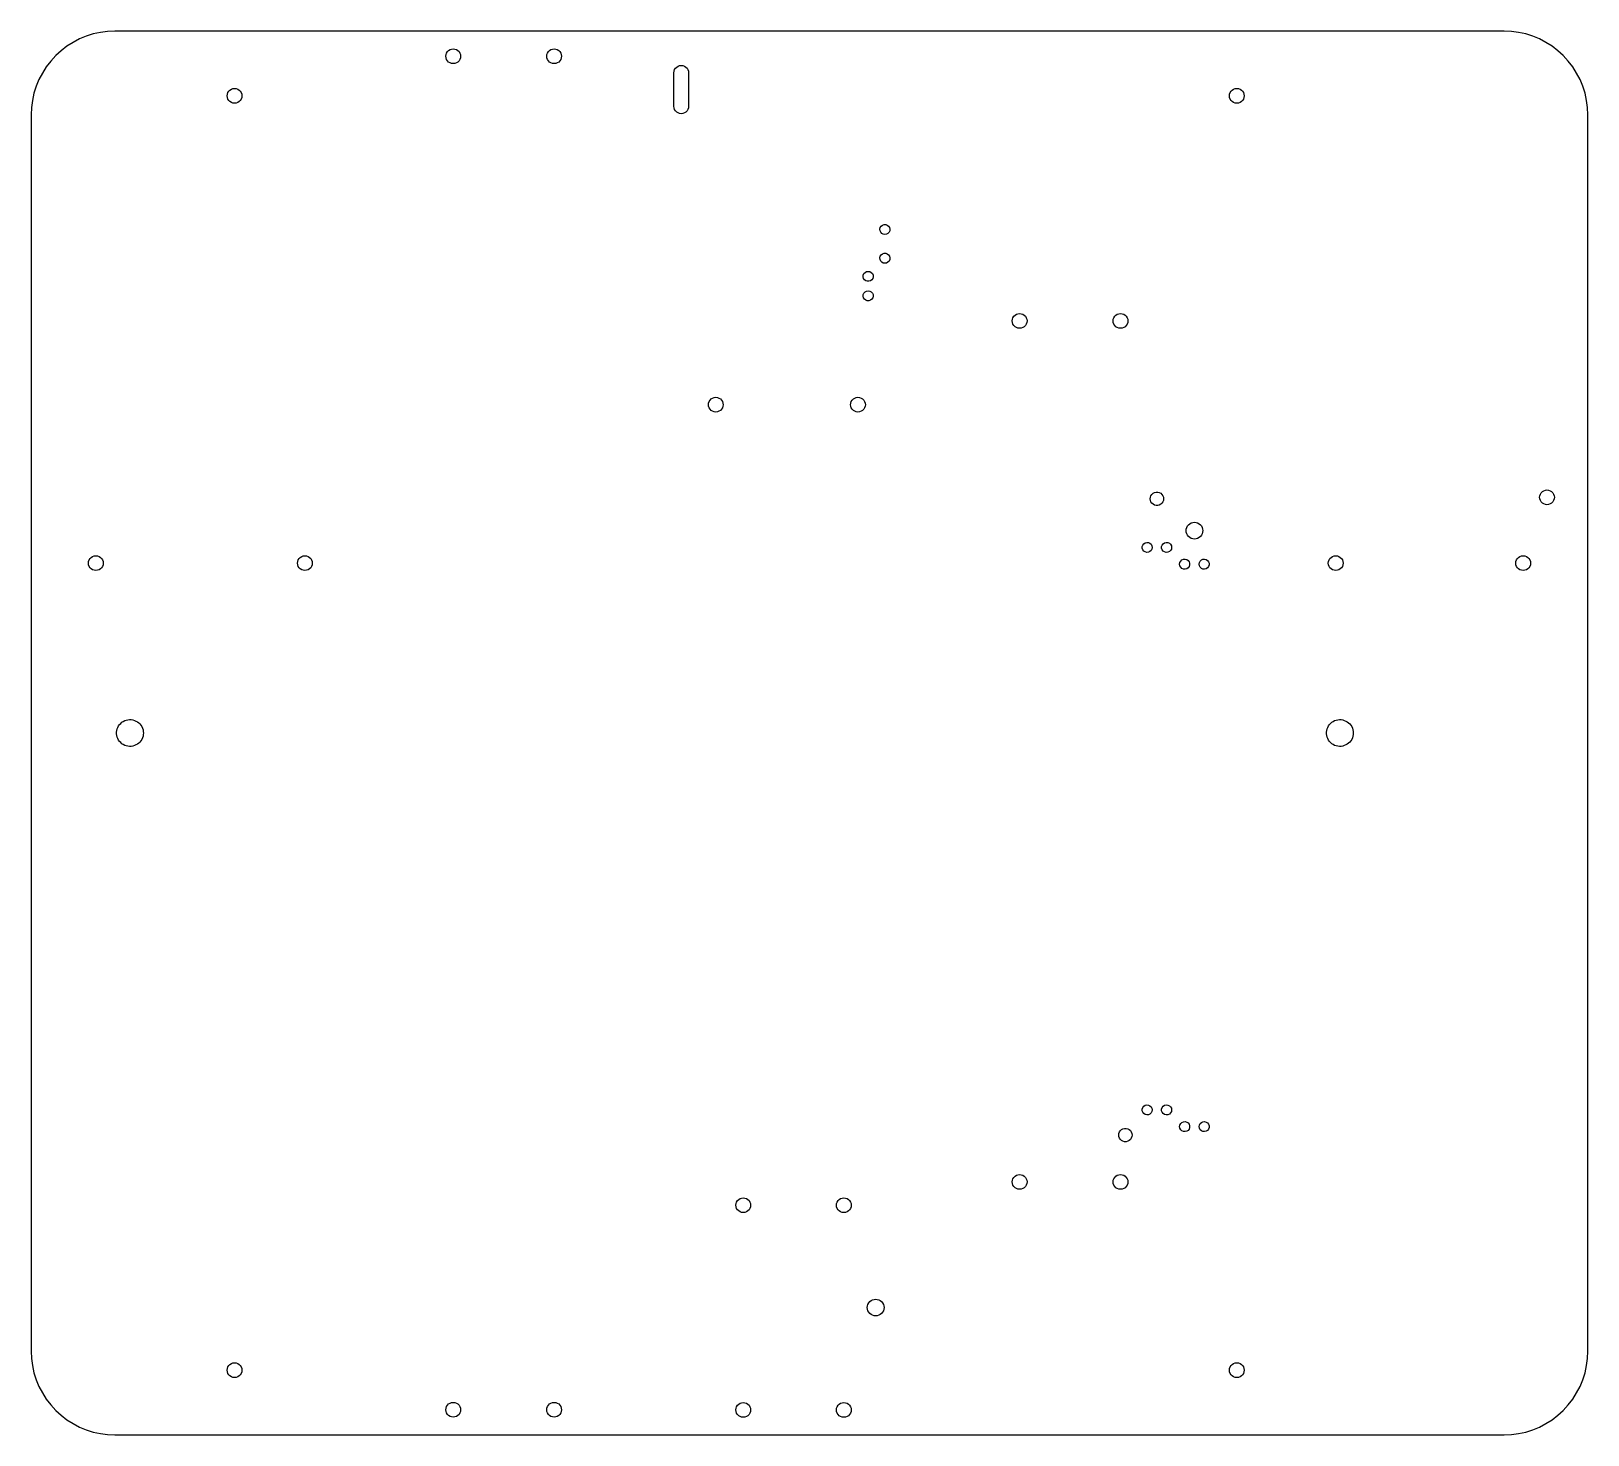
# Model space of a CAD drawing. Header units: metres. Extents: x -232 to 232, y -210 to 210.
import ezdxf

# ---------------------------------------------------------------- set-up
doc = ezdxf.new("R2010")
doc.units = ezdxf.units.M

msp = doc.modelspace()

# ---------------------------------------------------------------- linework, layer by layer
for p, q in [((-211.591, 209.12), (-213.72, 208.648)), ((-209.429, 209.405), (-211.591, 209.12)), ((-207.25, 209.5), (-209.429, 209.405)), ((207.25, 209.5), (-207.25, 209.5)), ((209.429, 209.405), (207.25, 209.5)), ((211.591, 209.12), (209.429, 209.405)), ((213.72, 208.648), (211.591, 209.12)), ((-221.589, 204.979), (-223.32, 203.651)), ((-219.75, 206.151), (-221.589, 204.979)), ((-217.815, 207.158), (-219.75, 206.151)), ((-215.801, 207.992), (-217.815, 207.158)), ((-213.72, 208.648), (-215.801, 207.992)), ((215.801, 207.992), (213.72, 208.648)), ((217.815, 207.158), (215.801, 207.992)), ((219.75, 206.151), (217.815, 207.158)), ((221.589, 204.979), (219.75, 206.151)), ((223.32, 203.651), (221.589, 204.979)), ((-226.401, 200.57), (-227.729, 198.839)), ((-224.928, 202.178), (-226.401, 200.57)), ((-223.32, 203.651), (-224.928, 202.178)), ((-108.5, 202), (-108.445, 202.49)), ((-108.445, 201.51), (-108.5, 202)), ((-108.445, 202.49), (-108.282, 202.955)), ((-108.282, 201.045), (-108.445, 201.51)), ((-108.282, 202.955), (-108.02, 203.372)), ((-108.02, 200.628), (-108.282, 201.045)), ((-108.02, 203.372), (-107.672, 203.72)), ((-107.672, 200.28), (-108.02, 200.628)), ((-107.672, 203.72), (-107.255, 203.982)), ((-107.255, 200.018), (-107.672, 200.28)), ((-107.255, 203.982), (-106.79, 204.145)), ((-106.79, 199.855), (-107.255, 200.018)), ((-106.79, 204.145), (-106.3, 204.2)), ((-106.3, 199.8), (-106.79, 199.855)), ((-106.3, 204.2), (-105.81, 204.145)), ((-105.81, 199.855), (-106.3, 199.8)), ((-105.81, 204.145), (-105.345, 203.982)), ((-105.345, 200.018), (-105.81, 199.855)), ((-105.345, 203.982), (-104.928, 203.72)), ((-104.928, 200.28), (-105.345, 200.018)), ((-104.928, 203.72), (-104.58, 203.372)), ((-104.58, 200.628), (-104.928, 200.28)), ((-104.58, 203.372), (-104.318, 202.955)), ((-104.318, 201.045), (-104.58, 200.628)), ((-104.318, 202.955), (-104.155, 202.49)), ((-104.155, 201.51), (-104.318, 201.045)), ((-104.155, 202.49), (-104.1, 202)), ((-104.1, 202), (-104.155, 201.51)), ((-78.4, 202), (-78.3448, 202.49)), ((-78.3448, 201.51), (-78.4, 202)), ((-78.3448, 202.49), (-78.1821, 202.955)), ((-78.1821, 201.045), (-78.3448, 201.51)), ((-78.1821, 202.955), (-77.92, 203.372)), ((-77.92, 200.628), (-78.1821, 201.045)), ((-77.92, 203.372), (-77.5717, 203.72)), ((-77.5717, 200.28), (-77.92, 200.628)), ((-77.5717, 203.72), (-77.1545, 203.982)), ((-77.1545, 200.018), (-77.5717, 200.28)), ((-77.1545, 203.982), (-76.6895, 204.145)), ((-76.6895, 199.855), (-77.1545, 200.018)), ((-76.6895, 204.145), (-76.2, 204.2)), ((-76.2, 199.8), (-76.6895, 199.855)), ((-76.2, 204.2), (-75.7105, 204.145)), ((-75.7105, 199.855), (-76.2, 199.8)), ((-75.7105, 204.145), (-75.2455, 203.982)), ((-75.2455, 200.018), (-75.7105, 199.855)), ((-75.2455, 203.982), (-74.8283, 203.72)), ((-74.8283, 200.28), (-75.2455, 200.018)), ((-74.8283, 203.72), (-74.48, 203.372)), ((-74.48, 200.628), (-74.8283, 200.28)), ((-74.48, 203.372), (-74.2179, 202.955)), ((-74.2179, 201.045), (-74.48, 200.628)), ((-74.2179, 202.955), (-74.0552, 202.49)), ((-74.0552, 201.51), (-74.2179, 201.045)), ((-74.0552, 202.49), (-74, 202)), ((-74, 202), (-74.0552, 201.51)), ((224.928, 202.178), (223.32, 203.651)), ((226.401, 200.57), (224.928, 202.178)), ((227.729, 198.839), (226.401, 200.57)), ((-228.901, 197), (-229.908, 195.065)), ((-227.729, 198.839), (-228.901, 197)), ((-40.46, 197.05), (-40.4048, 197.54)), ((-40.46, 187.05), (-40.46, 197.05)), ((-40.4048, 197.54), (-40.2421, 198.005)), ((-40.2421, 198.005), (-39.98, 198.422)), ((-39.98, 198.422), (-39.6317, 198.77)), ((-39.6317, 198.77), (-39.2145, 199.032)), ((-39.2145, 199.032), (-38.7495, 199.195)), ((-38.7495, 199.195), (-38.26, 199.25)), ((-38.26, 199.25), (-37.7705, 199.195)), ((-37.7705, 199.195), (-37.3055, 199.032)), ((-37.3055, 199.032), (-36.8883, 198.77)), ((-36.8883, 198.77), (-36.54, 198.422)), ((-36.54, 198.422), (-36.2779, 198.005)), ((-36.2779, 198.005), (-36.1152, 197.54)), ((-36.1152, 197.54), (-36.06, 197.05)), ((-36.06, 197.05), (-36.06, 187.05)), ((228.901, 197), (227.729, 198.839)), ((229.908, 195.065), (228.901, 197)), ((-231.398, 190.97), (-231.87, 188.841)), ((-230.742, 193.051), (-231.398, 190.97)), ((-229.908, 195.065), (-230.742, 193.051)), ((-173.75, 190.19), (-173.695, 190.68)), ((-173.695, 190.68), (-173.532, 191.145)), ((-173.532, 191.145), (-173.27, 191.562)), ((-173.27, 191.562), (-172.922, 191.91)), ((-172.922, 191.91), (-172.505, 192.172)), ((-172.505, 192.172), (-172.04, 192.335)), ((-172.04, 192.335), (-171.55, 192.39)), ((-171.55, 192.39), (-171.06, 192.335)), ((-171.06, 192.335), (-170.595, 192.172)), ((-170.595, 192.172), (-170.178, 191.91)), ((-170.178, 191.91), (-169.83, 191.562)), ((-169.83, 191.562), (-169.568, 191.145)), ((-169.568, 191.145), (-169.405, 190.68)), ((-169.405, 190.68), (-169.35, 190.19)), ((125.3, 190.19), (125.355, 190.68)), ((125.355, 190.68), (125.518, 191.145)), ((125.518, 191.145), (125.78, 191.562)), ((125.78, 191.562), (126.128, 191.91)), ((126.128, 191.91), (126.545, 192.172)), ((126.545, 192.172), (127.01, 192.335)), ((127.01, 192.335), (127.5, 192.39)), ((127.5, 192.39), (127.99, 192.335)), ((127.99, 192.335), (128.455, 192.172)), ((128.455, 192.172), (128.872, 191.91)), ((128.872, 191.91), (129.22, 191.562)), ((129.22, 191.562), (129.482, 191.145)), ((129.482, 191.145), (129.645, 190.68)), ((129.645, 190.68), (129.7, 190.19)), ((230.742, 193.051), (229.908, 195.065)), ((231.398, 190.97), (230.742, 193.051)), ((231.87, 188.841), (231.398, 190.97)), ((-232.155, 186.679), (-232.25, 184.5)), ((-231.87, 188.841), (-232.155, 186.679)), ((-173.695, 189.7), (-173.75, 190.19)), ((-173.532, 189.235), (-173.695, 189.7)), ((-173.27, 188.818), (-173.532, 189.235)), ((-172.922, 188.47), (-173.27, 188.818)), ((-172.505, 188.208), (-172.922, 188.47)), ((-172.04, 188.045), (-172.505, 188.208)), ((-171.55, 187.99), (-172.04, 188.045)), ((-171.06, 188.045), (-171.55, 187.99)), ((-170.595, 188.208), (-171.06, 188.045)), ((-170.178, 188.47), (-170.595, 188.208)), ((-169.83, 188.818), (-170.178, 188.47)), ((-169.568, 189.235), (-169.83, 188.818)), ((-169.405, 189.7), (-169.568, 189.235)), ((-169.35, 190.19), (-169.405, 189.7)), ((-40.4048, 186.56), (-40.46, 187.05)), ((-40.2421, 186.095), (-40.4048, 186.56)), ((-39.98, 185.678), (-40.2421, 186.095)), ((-36.2779, 186.095), (-36.54, 185.678)), ((-36.1152, 186.56), (-36.2779, 186.095)), ((-36.06, 187.05), (-36.1152, 186.56)), ((125.355, 189.7), (125.3, 190.19)), ((125.518, 189.235), (125.355, 189.7)), ((125.78, 188.818), (125.518, 189.235)), ((126.128, 188.47), (125.78, 188.818)), ((126.545, 188.208), (126.128, 188.47)), ((127.01, 188.045), (126.545, 188.208)), ((127.5, 187.99), (127.01, 188.045)), ((127.99, 188.045), (127.5, 187.99)), ((128.455, 188.208), (127.99, 188.045)), ((128.872, 188.47), (128.455, 188.208)), ((129.22, 188.818), (128.872, 188.47)), ((129.482, 189.235), (129.22, 188.818)), ((129.645, 189.7), (129.482, 189.235)), ((129.7, 190.19), (129.645, 189.7)), ((232.155, 186.679), (231.87, 188.841)), ((232.25, 184.5), (232.155, 186.679)), ((-232.25, 184.5), (-232.25, -184.5)), ((-39.6317, 185.33), (-39.98, 185.678)), ((-39.2145, 185.068), (-39.6317, 185.33)), ((-38.7495, 184.905), (-39.2145, 185.068)), ((-38.26, 184.85), (-38.7495, 184.905)), ((-37.7705, 184.905), (-38.26, 184.85)), ((-37.3055, 185.068), (-37.7705, 184.905)), ((-36.8883, 185.33), (-37.3055, 185.068)), ((-36.54, 185.678), (-36.8883, 185.33)), ((232.25, -184.5), (232.25, 184.5)), ((21.0051, 150.424), (21.1263, 150.903)), ((21.0459, 149.932), (21.0051, 150.424)), ((21.2442, 149.48), (21.0459, 149.932)), ((21.1263, 150.903), (21.3964, 151.316)), ((21.5787, 149.116), (21.2442, 149.48)), ((21.3964, 151.316), (21.7861, 151.619)), ((22.0129, 148.881), (21.5787, 149.116)), ((21.7861, 151.619), (22.2531, 151.78)), ((22.5, 148.8), (22.0129, 148.881)), ((22.2531, 151.78), (22.7469, 151.78)), ((22.987, 148.881), (22.5, 148.8)), ((22.7469, 151.78), (23.2139, 151.619)), ((23.4213, 149.116), (22.987, 148.881)), ((23.2139, 151.619), (23.6036, 151.316)), ((23.7557, 149.48), (23.4213, 149.116)), ((23.6036, 151.316), (23.8737, 150.903)), ((23.9541, 149.932), (23.7557, 149.48)), ((23.8737, 150.903), (23.9949, 150.424)), ((23.9949, 150.424), (23.9541, 149.932)), ((21.0051, 141.824), (21.1263, 142.303)), ((21.0459, 141.332), (21.0051, 141.824)), ((21.2442, 140.88), (21.0459, 141.332)), ((21.1263, 142.303), (21.3964, 142.716)), ((21.5787, 140.516), (21.2442, 140.88)), ((21.3964, 142.716), (21.7861, 143.019)), ((22.0129, 140.281), (21.5787, 140.516)), ((21.7861, 143.019), (22.2531, 143.18)), ((22.5, 140.2), (22.0129, 140.281)), ((22.2531, 143.18), (22.7469, 143.18)), ((22.987, 140.281), (22.5, 140.2)), ((22.7469, 143.18), (23.2139, 143.019)), ((23.4213, 140.516), (22.987, 140.281)), ((23.2139, 143.019), (23.6036, 142.716)), ((23.7557, 140.88), (23.4213, 140.516)), ((23.6036, 142.716), (23.8737, 142.303)), ((23.9541, 141.332), (23.7557, 140.88)), ((23.8737, 142.303), (23.9949, 141.824)), ((23.9949, 141.824), (23.9541, 141.332)), ((16.0051, 136.176), (16.0459, 136.668)), ((16.1263, 135.697), (16.0051, 136.176)), ((16.0459, 136.668), (16.2443, 137.12)), ((16.3964, 135.284), (16.1263, 135.697)), ((16.2443, 137.12), (16.5787, 137.484)), ((16.7861, 134.981), (16.3964, 135.284)), ((16.5787, 137.484), (17.013, 137.719)), ((17.2531, 134.82), (16.7861, 134.981)), ((17.013, 137.719), (17.5, 137.8)), ((17.7469, 134.82), (17.2531, 134.82)), ((17.5, 137.8), (17.9871, 137.719)), ((18.2139, 134.981), (17.7469, 134.82)), ((17.9871, 137.719), (18.4213, 137.484)), ((18.6036, 135.284), (18.2139, 134.981)), ((18.4213, 137.484), (18.7558, 137.12)), ((18.8737, 135.697), (18.6036, 135.284)), ((18.7558, 137.12), (18.9541, 136.668)), ((18.9949, 136.176), (18.8737, 135.697)), ((18.9541, 136.668), (18.9949, 136.176)), ((16.0051, 130.376), (16.0459, 130.868)), ((16.1263, 129.897), (16.0051, 130.376)), ((16.0459, 130.868), (16.2443, 131.32)), ((16.2443, 131.32), (16.5787, 131.684)), ((16.5787, 131.684), (17.013, 131.919)), ((17.013, 131.919), (17.5, 132)), ((17.5, 132), (17.9871, 131.919)), ((17.9871, 131.919), (18.4213, 131.684)), ((18.4213, 131.684), (18.7558, 131.32)), ((18.7558, 131.32), (18.9541, 130.868)), ((18.9949, 130.376), (18.8737, 129.897)), ((18.9541, 130.868), (18.9949, 130.376)), ((16.3964, 129.484), (16.1263, 129.897)), ((16.7861, 129.181), (16.3964, 129.484)), ((17.2531, 129.02), (16.7861, 129.181)), ((17.7469, 129.02), (17.2531, 129.02)), ((18.2139, 129.181), (17.7469, 129.02)), ((18.6036, 129.484), (18.2139, 129.181)), ((18.8737, 129.897), (18.6036, 129.484)), ((60.5, 123), (60.5552, 123.49)), ((60.5552, 122.51), (60.5, 123)), ((60.5552, 123.49), (60.7179, 123.955)), ((60.7179, 122.045), (60.5552, 122.51)), ((60.7179, 123.955), (60.98, 124.372)), ((60.98, 121.628), (60.7179, 122.045)), ((60.98, 124.372), (61.3283, 124.72)), ((61.3283, 121.28), (60.98, 121.628)), ((61.3283, 124.72), (61.7455, 124.982)), ((61.7455, 121.018), (61.3283, 121.28)), ((61.7455, 124.982), (62.2105, 125.145)), ((62.2105, 120.855), (61.7455, 121.018)), ((62.2105, 125.145), (62.7, 125.2)), ((62.7, 120.8), (62.2105, 120.855)), ((62.7, 125.2), (63.1895, 125.145)), ((63.1895, 120.855), (62.7, 120.8)), ((63.1895, 125.145), (63.6545, 124.982)), ((63.6545, 121.018), (63.1895, 120.855)), ((63.6545, 124.982), (64.0717, 124.72)), ((64.0717, 121.28), (63.6545, 121.018)), ((64.0717, 124.72), (64.42, 124.372)), ((64.42, 121.628), (64.0717, 121.28)), ((64.42, 124.372), (64.6821, 123.955)), ((64.6821, 122.045), (64.42, 121.628)), ((64.6821, 123.955), (64.8448, 123.49)), ((64.8448, 122.51), (64.6821, 122.045)), ((64.8448, 123.49), (64.9, 123)), ((64.9, 123), (64.8448, 122.51)), ((90.6, 123), (90.6552, 123.49)), ((90.6552, 122.51), (90.6, 123)), ((90.6552, 123.49), (90.8179, 123.955)), ((90.8179, 122.045), (90.6552, 122.51)), ((90.8179, 123.955), (91.08, 124.372)), ((91.08, 121.628), (90.8179, 122.045)), ((91.08, 124.372), (91.4283, 124.72)), ((91.4283, 121.28), (91.08, 121.628)), ((91.4283, 124.72), (91.8455, 124.982)), ((91.8455, 121.018), (91.4283, 121.28)), ((91.8455, 124.982), (92.3105, 125.145)), ((92.3105, 120.855), (91.8455, 121.018)), ((92.3105, 125.145), (92.8, 125.2)), ((92.8, 120.8), (92.3105, 120.855)), ((92.8, 125.2), (93.2895, 125.145)), ((93.2895, 120.855), (92.8, 120.8)), ((93.2895, 125.145), (93.7545, 124.982)), ((93.7545, 121.018), (93.2895, 120.855)), ((93.7545, 124.982), (94.1717, 124.72)), ((94.1717, 121.28), (93.7545, 121.018)), ((94.1717, 124.72), (94.52, 124.372)), ((94.52, 121.628), (94.1717, 121.28)), ((94.52, 124.372), (94.7821, 123.955)), ((94.7821, 122.045), (94.52, 121.628)), ((94.7821, 123.955), (94.9448, 123.49)), ((94.9448, 122.51), (94.7821, 122.045)), ((94.9448, 123.49), (95, 123)), ((95, 123), (94.9448, 122.51)), ((-30.16, 98), (-30.1048, 98.4895)), ((-30.1048, 97.5105), (-30.16, 98)), ((-30.1048, 98.4895), (-29.9421, 98.9545)), ((-29.9421, 98.9545), (-29.68, 99.3717)), ((-29.68, 99.3717), (-29.3317, 99.72)), ((-29.3317, 99.72), (-28.9145, 99.9821)), ((-28.9145, 99.9821), (-28.4495, 100.145)), ((-28.4495, 100.145), (-27.96, 100.2)), ((-27.96, 100.2), (-27.4705, 100.145)), ((-27.4705, 100.145), (-27.0055, 99.9821)), ((-27.0055, 99.9821), (-26.5883, 99.72)), ((-26.5883, 99.72), (-26.24, 99.3717)), ((-26.24, 99.3717), (-25.9779, 98.9545)), ((-25.9779, 98.9545), (-25.8152, 98.4895)), ((-25.8152, 98.4895), (-25.76, 98)), ((-25.76, 98), (-25.8152, 97.5105)), ((12.26, 98), (12.3152, 98.4895)), ((12.3152, 97.5105), (12.26, 98)), ((12.3152, 98.4895), (12.4779, 98.9545)), ((12.4779, 98.9545), (12.74, 99.3717)), ((12.74, 99.3717), (13.0883, 99.72)), ((13.0883, 99.72), (13.5055, 99.9821)), ((13.5055, 99.9821), (13.9705, 100.145)), ((13.9705, 100.145), (14.46, 100.2)), ((14.46, 100.2), (14.9495, 100.145)), ((14.9495, 100.145), (15.4145, 99.9821)), ((15.4145, 99.9821), (15.8317, 99.72)), ((15.8317, 99.72), (16.18, 99.3717)), ((16.18, 99.3717), (16.4421, 98.9545)), ((16.4421, 98.9545), (16.6048, 98.4895)), ((16.6048, 98.4895), (16.66, 98)), ((16.66, 98), (16.6048, 97.5105)), ((-29.9421, 97.0455), (-30.1048, 97.5105)), ((-29.68, 96.6283), (-29.9421, 97.0455)), ((-29.3317, 96.28), (-29.68, 96.6283)), ((-28.9145, 96.0179), (-29.3317, 96.28)), ((-28.4495, 95.8552), (-28.9145, 96.0179)), ((-27.96, 95.8), (-28.4495, 95.8552)), ((-27.4705, 95.8552), (-27.96, 95.8)), ((-27.0055, 96.0179), (-27.4705, 95.8552)), ((-26.5883, 96.28), (-27.0055, 96.0179)), ((-26.24, 96.6283), (-26.5883, 96.28)), ((-25.9779, 97.0455), (-26.24, 96.6283)), ((-25.8152, 97.5105), (-25.9779, 97.0455)), ((12.4779, 97.0455), (12.3152, 97.5105)), ((12.74, 96.6283), (12.4779, 97.0455)), ((13.0883, 96.28), (12.74, 96.6283)), ((13.5055, 96.0179), (13.0883, 96.28)), ((13.9705, 95.8552), (13.5055, 96.0179)), ((14.46, 95.8), (13.9705, 95.8552)), ((14.9495, 95.8552), (14.46, 95.8)), ((15.4145, 96.0179), (14.9495, 95.8552)), ((15.8317, 96.28), (15.4145, 96.0179)), ((16.18, 96.6283), (15.8317, 96.28)), ((16.4421, 97.0455), (16.18, 96.6283)), ((16.6048, 97.5105), (16.4421, 97.0455)), ((101.65, 69.9), (101.708, 70.3786)), ((101.708, 69.4214), (101.65, 69.9)), ((101.708, 70.3786), (101.879, 70.8294)), ((101.879, 70.8294), (102.153, 71.2262)), ((102.153, 71.2262), (102.514, 71.546)), ((102.514, 71.546), (102.941, 71.77)), ((102.941, 71.77), (103.409, 71.8854)), ((103.409, 71.8854), (103.891, 71.8854)), ((103.891, 71.8854), (104.359, 71.77)), ((104.359, 71.77), (104.786, 71.546)), ((104.786, 71.546), (105.147, 71.2262)), ((105.147, 71.2262), (105.421, 70.8294)), ((105.421, 70.8294), (105.592, 70.3786)), ((105.592, 70.3786), (105.65, 69.9)), ((105.65, 69.9), (105.592, 69.4214)), ((217.85, 70.35), (217.905, 70.8395)), ((217.905, 69.8605), (217.85, 70.35)), ((217.905, 70.8395), (218.068, 71.3045)), ((218.068, 69.3955), (217.905, 69.8605)), ((218.068, 71.3045), (218.33, 71.7217)), ((218.33, 71.7217), (218.678, 72.07)), ((218.678, 72.07), (219.095, 72.3321)), ((219.095, 72.3321), (219.56, 72.4948)), ((219.56, 72.4948), (220.05, 72.55)), ((220.05, 72.55), (220.54, 72.4948)), ((220.54, 72.4948), (221.005, 72.3321)), ((221.005, 72.3321), (221.422, 72.07)), ((221.422, 72.07), (221.77, 71.7217)), ((221.77, 71.7217), (222.032, 71.3045)), ((222.032, 71.3045), (222.195, 70.8395)), ((222.195, 69.8605), (222.032, 69.3955)), ((222.195, 70.8395), (222.25, 70.35)), ((222.25, 70.35), (222.195, 69.8605)), ((101.879, 68.9706), (101.708, 69.4214)), ((102.153, 68.5738), (101.879, 68.9706)), ((102.514, 68.254), (102.153, 68.5738)), ((102.941, 68.03), (102.514, 68.254)), ((103.409, 67.9146), (102.941, 68.03)), ((103.891, 67.9146), (103.409, 67.9146)), ((104.359, 68.03), (103.891, 67.9146)), ((104.786, 68.254), (104.359, 68.03)), ((105.147, 68.5738), (104.786, 68.254)), ((105.421, 68.9706), (105.147, 68.5738)), ((105.592, 69.4214), (105.421, 68.9706)), ((218.33, 68.9783), (218.068, 69.3955)), ((218.678, 68.63), (218.33, 68.9783)), ((219.095, 68.3679), (218.678, 68.63)), ((219.56, 68.2052), (219.095, 68.3679)), ((220.05, 68.15), (219.56, 68.2052)), ((220.54, 68.2052), (220.05, 68.15)), ((221.005, 68.3679), (220.54, 68.2052)), ((221.422, 68.63), (221.005, 68.3679)), ((221.77, 68.9783), (221.422, 68.63)), ((222.032, 69.3955), (221.77, 68.9783)), ((112.35, 60.4), (112.398, 60.8877)), ((112.398, 59.9123), (112.35, 60.4)), ((112.398, 60.8877), (112.54, 61.3567)), ((112.54, 61.3567), (112.771, 61.7889)), ((112.771, 61.7889), (113.082, 62.1678)), ((113.082, 62.1678), (113.461, 62.4787)), ((113.461, 62.4787), (113.893, 62.7097)), ((113.893, 62.7097), (114.362, 62.852)), ((114.362, 62.852), (114.85, 62.9)), ((114.85, 62.9), (115.338, 62.852)), ((115.338, 62.852), (115.807, 62.7097)), ((115.807, 62.7097), (116.239, 62.4787)), ((116.239, 62.4787), (116.618, 62.1678)), ((116.618, 62.1678), (116.929, 61.7889)), ((116.929, 61.7889), (117.16, 61.3567)), ((117.16, 61.3567), (117.302, 60.8877)), ((117.302, 60.8877), (117.35, 60.4)), ((117.35, 60.4), (117.302, 59.9123)), ((99.2705, 55.6469), (99.4308, 56.1139)), ((99.4308, 56.1139), (99.7341, 56.5036)), ((99.7341, 56.5036), (100.147, 56.7737)), ((100.147, 56.7737), (100.626, 56.8949)), ((100.626, 56.8949), (101.118, 56.8541)), ((101.118, 56.8541), (101.57, 56.6557)), ((101.57, 56.6557), (101.934, 56.3213)), ((101.934, 56.3213), (102.169, 55.887)), ((102.169, 55.887), (102.25, 55.4)), ((105.07, 55.6469), (105.231, 56.1139)), ((105.231, 56.1139), (105.534, 56.5036)), ((105.534, 56.5036), (105.947, 56.7737)), ((105.947, 56.7737), (106.426, 56.8949)), ((106.426, 56.8949), (106.918, 56.8541)), ((106.918, 56.8541), (107.37, 56.6557)), ((107.37, 56.6557), (107.734, 56.3213)), ((107.734, 56.3213), (107.969, 55.887)), ((107.969, 55.887), (108.05, 55.4)), ((112.54, 59.4433), (112.398, 59.9123)), ((112.771, 59.0111), (112.54, 59.4433)), ((113.082, 58.6322), (112.771, 59.0111)), ((113.461, 58.3213), (113.082, 58.6322)), ((113.893, 58.0903), (113.461, 58.3213)), ((114.362, 57.948), (113.893, 58.0903)), ((114.85, 57.9), (114.362, 57.948)), ((115.338, 57.948), (114.85, 57.9)), ((115.807, 58.0903), (115.338, 57.948)), ((116.239, 58.3213), (115.807, 58.0903)), ((116.618, 58.6322), (116.239, 58.3213)), ((116.929, 59.0111), (116.618, 58.6322)), ((117.16, 59.4433), (116.929, 59.0111)), ((117.302, 59.9123), (117.16, 59.4433)), ((-215.14, 50.7), (-215.085, 51.1895)), ((-215.085, 51.1895), (-214.922, 51.6545)), ((-214.922, 51.6545), (-214.66, 52.0717)), ((-214.66, 52.0717), (-214.312, 52.42)), ((-214.312, 52.42), (-213.895, 52.6821)), ((-213.895, 52.6821), (-213.43, 52.8448)), ((-213.43, 52.8448), (-212.94, 52.9)), ((-212.94, 52.9), (-212.45, 52.8448)), ((-212.45, 52.8448), (-211.985, 52.6821)), ((-211.985, 52.6821), (-211.568, 52.42)), ((-211.568, 52.42), (-211.22, 52.0717)), ((-211.22, 52.0717), (-210.958, 51.6545)), ((-210.958, 51.6545), (-210.795, 51.1895)), ((-210.795, 51.1895), (-210.74, 50.7)), ((-152.76, 50.7), (-152.705, 51.1895)), ((-152.705, 51.1895), (-152.542, 51.6545)), ((-152.542, 51.6545), (-152.28, 52.0717)), ((-152.28, 52.0717), (-151.932, 52.42)), ((-151.932, 52.42), (-151.515, 52.6821)), ((-151.515, 52.6821), (-151.05, 52.8448)), ((-151.05, 52.8448), (-150.56, 52.9)), ((-150.56, 52.9), (-150.07, 52.8448)), ((-150.07, 52.8448), (-149.605, 52.6821)), ((-149.605, 52.6821), (-149.188, 52.42)), ((-149.188, 52.42), (-148.84, 52.0717)), ((-148.84, 52.0717), (-148.578, 51.6545)), ((-148.578, 51.6545), (-148.415, 51.1895)), ((-148.415, 51.1895), (-148.36, 50.7)), ((99.2705, 55.1531), (99.2705, 55.6469)), ((99.4308, 54.6861), (99.2705, 55.1531)), ((99.7341, 54.2964), (99.4308, 54.6861)), ((100.147, 54.0263), (99.7341, 54.2964)), ((100.626, 53.9051), (100.147, 54.0263)), ((101.118, 53.9459), (100.626, 53.9051)), ((101.57, 54.1442), (101.118, 53.9459)), ((101.934, 54.4787), (101.57, 54.1442)), ((102.169, 54.9129), (101.934, 54.4787)), ((102.25, 55.4), (102.169, 54.9129)), ((105.07, 55.1531), (105.07, 55.6469)), ((105.231, 54.6861), (105.07, 55.1531)), ((105.534, 54.2964), (105.231, 54.6861)), ((105.947, 54.0263), (105.534, 54.2964)), ((106.426, 53.9051), (105.947, 54.0263)), ((106.918, 53.9459), (106.426, 53.9051)), ((107.37, 54.1442), (106.918, 53.9459)), ((107.734, 54.4787), (107.37, 54.1442)), ((107.969, 54.9129), (107.734, 54.4787)), ((108.05, 55.4), (107.969, 54.9129)), ((110.531, 50.8871), (110.766, 51.3213)), ((110.766, 51.3213), (111.13, 51.6558)), ((111.13, 51.6558), (111.582, 51.8541)), ((111.582, 51.8541), (112.074, 51.8949)), ((112.074, 51.8949), (112.553, 51.7737)), ((112.553, 51.7737), (112.966, 51.5036)), ((112.966, 51.5036), (113.269, 51.1139)), ((113.269, 51.1139), (113.43, 50.6469)), ((116.331, 50.8871), (116.566, 51.3213)), ((116.566, 51.3213), (116.93, 51.6558)), ((116.93, 51.6558), (117.382, 51.8541)), ((117.382, 51.8541), (117.874, 51.8949)), ((117.874, 51.8949), (118.353, 51.7737)), ((118.353, 51.7737), (118.766, 51.5036)), ((118.766, 51.5036), (119.069, 51.1139)), ((119.069, 51.1139), (119.23, 50.6469)), ((154.81, 50.7), (154.865, 51.1895)), ((154.865, 51.1895), (155.028, 51.6545)), ((155.028, 51.6545), (155.29, 52.0717)), ((155.29, 52.0717), (155.638, 52.42)), ((155.638, 52.42), (156.055, 52.6821)), ((156.055, 52.6821), (156.52, 52.8448)), ((156.52, 52.8448), (157.01, 52.9)), ((157.01, 52.9), (157.5, 52.8448)), ((157.5, 52.8448), (157.965, 52.6821)), ((157.965, 52.6821), (158.382, 52.42)), ((158.382, 52.42), (158.73, 52.0717)), ((158.73, 52.0717), (158.992, 51.6545)), ((158.992, 51.6545), (159.155, 51.1895)), ((159.155, 51.1895), (159.21, 50.7)), ((210.74, 50.7), (210.795, 51.1895)), ((210.795, 51.1895), (210.958, 51.6545)), ((210.958, 51.6545), (211.22, 52.0717)), ((211.22, 52.0717), (211.568, 52.42)), ((211.568, 52.42), (211.985, 52.6821)), ((211.985, 52.6821), (212.45, 52.8448)), ((212.45, 52.8448), (212.94, 52.9)), ((212.94, 52.9), (213.43, 52.8448)), ((213.43, 52.8448), (213.895, 52.6821)), ((213.895, 52.6821), (214.312, 52.42)), ((214.312, 52.42), (214.66, 52.0717)), ((214.66, 52.0717), (214.922, 51.6545)), ((214.922, 51.6545), (215.085, 51.1895)), ((215.085, 51.1895), (215.14, 50.7)), ((-215.085, 50.2105), (-215.14, 50.7)), ((-214.922, 49.7455), (-215.085, 50.2105)), ((-214.66, 49.3283), (-214.922, 49.7455)), ((-214.312, 48.98), (-214.66, 49.3283)), ((-213.895, 48.7179), (-214.312, 48.98)), ((-213.43, 48.5552), (-213.895, 48.7179)), ((-212.94, 48.5), (-213.43, 48.5552)), ((-212.45, 48.5552), (-212.94, 48.5)), ((-211.985, 48.7179), (-212.45, 48.5552)), ((-211.568, 48.98), (-211.985, 48.7179)), ((-211.22, 49.3283), (-211.568, 48.98)), ((-210.958, 49.7455), (-211.22, 49.3283)), ((-210.795, 50.2105), (-210.958, 49.7455)), ((-210.74, 50.7), (-210.795, 50.2105)), ((-152.705, 50.2105), (-152.76, 50.7)), ((-152.542, 49.7455), (-152.705, 50.2105)), ((-152.28, 49.3283), (-152.542, 49.7455)), ((-151.932, 48.98), (-152.28, 49.3283)), ((-151.515, 48.7179), (-151.932, 48.98)), ((-151.05, 48.5552), (-151.515, 48.7179)), ((-150.56, 48.5), (-151.05, 48.5552)), ((-150.07, 48.5552), (-150.56, 48.5)), ((-149.605, 48.7179), (-150.07, 48.5552)), ((-149.188, 48.98), (-149.605, 48.7179)), ((-148.84, 49.3283), (-149.188, 48.98)), ((-148.578, 49.7455), (-148.84, 49.3283)), ((-148.415, 50.2105), (-148.578, 49.7455)), ((-148.36, 50.7), (-148.415, 50.2105)), ((110.45, 50.4), (110.531, 50.8871)), ((110.531, 49.913), (110.45, 50.4)), ((110.766, 49.4787), (110.531, 49.913)), ((111.13, 49.1443), (110.766, 49.4787)), ((111.582, 48.9459), (111.13, 49.1443)), ((112.074, 48.9051), (111.582, 48.9459)), ((112.553, 49.0263), (112.074, 48.9051)), ((112.966, 49.2964), (112.553, 49.0263)), ((113.269, 49.6861), (112.966, 49.2964)), ((113.43, 50.1531), (113.269, 49.6861)), ((113.43, 50.6469), (113.43, 50.1531)), ((116.25, 50.4), (116.331, 50.8871)), ((116.331, 49.913), (116.25, 50.4)), ((116.566, 49.4787), (116.331, 49.913)), ((116.93, 49.1443), (116.566, 49.4787)), ((117.382, 48.9459), (116.93, 49.1443)), ((117.874, 48.9051), (117.382, 48.9459)), ((118.353, 49.0263), (117.874, 48.9051)), ((118.766, 49.2964), (118.353, 49.0263)), ((119.069, 49.6861), (118.766, 49.2964)), ((119.23, 50.1531), (119.069, 49.6861)), ((119.23, 50.6469), (119.23, 50.1531)), ((154.865, 50.2105), (154.81, 50.7)), ((155.028, 49.7455), (154.865, 50.2105)), ((155.29, 49.3283), (155.028, 49.7455)), ((155.638, 48.98), (155.29, 49.3283)), ((156.055, 48.7179), (155.638, 48.98)), ((156.52, 48.5552), (156.055, 48.7179)), ((157.01, 48.5), (156.52, 48.5552)), ((157.5, 48.5552), (157.01, 48.5)), ((157.965, 48.7179), (157.5, 48.5552)), ((158.382, 48.98), (157.965, 48.7179)), ((158.73, 49.3283), (158.382, 48.98)), ((158.992, 49.7455), (158.73, 49.3283)), ((159.155, 50.2105), (158.992, 49.7455)), ((159.21, 50.7), (159.155, 50.2105)), ((210.795, 50.2105), (210.74, 50.7)), ((210.958, 49.7455), (210.795, 50.2105)), ((211.22, 49.3283), (210.958, 49.7455)), ((211.568, 48.98), (211.22, 49.3283)), ((211.985, 48.7179), (211.568, 48.98)), ((212.45, 48.5552), (211.985, 48.7179)), ((212.94, 48.5), (212.45, 48.5552)), ((213.43, 48.5552), (212.94, 48.5)), ((213.895, 48.7179), (213.43, 48.5552)), ((214.312, 48.98), (213.895, 48.7179)), ((214.66, 49.3283), (214.312, 48.98)), ((214.922, 49.7455), (214.66, 49.3283)), ((215.085, 50.2105), (214.922, 49.7455)), ((215.14, 50.7), (215.085, 50.2105)), ((-206.742, 0.24624), (-206.682, 0.735)), ((-206.742, -0.24624), (-206.742, 0.24624)), ((-206.682, 0.735), (-206.562, 1.21261)), ((-206.562, 1.21261), (-206.384, 1.67184)), ((-206.384, 1.67184), (-206.151, 2.10573)), ((-206.151, 2.10573), (-205.866, 2.5077)), ((-205.866, 2.5077), (-205.535, 2.87165)), ((-205.535, 2.87165), (-205.161, 3.19207)), ((-205.161, 3.19207), (-204.75, 3.4641)), ((-204.75, 3.4641), (-204.309, 3.68362)), ((-204.309, 3.68362), (-203.845, 3.8473)), ((-203.845, 3.8473), (-203.364, 3.95266)), ((-203.364, 3.95266), (-202.873, 3.9981)), ((-202.873, 3.9981), (-202.381, 3.98294)), ((-202.381, 3.98294), (-201.894, 3.90739)), ((-201.894, 3.90739), (-201.421, 3.77262)), ((-201.421, 3.77262), (-200.967, 3.58065)), ((-200.967, 3.58065), (-200.541, 3.33441)), ((-200.541, 3.33441), (-200.148, 3.03762)), ((-200.148, 3.03762), (-199.794, 2.69478)), ((-199.794, 2.69478), (-199.485, 2.3111)), ((-199.485, 2.3111), (-199.226, 1.89237)), ((-199.226, 1.89237), (-199.02, 1.44497)), ((-199.02, 1.44497), (-198.871, 0.97566)), ((-198.871, 0.97566), (-198.78, 0.49155)), ((-198.78, 0.49155), (-198.75, 0)), ((-198.75, 0), (-198.78, -0.49155)), ((154.258, 0.24624), (154.318, 0.735)), ((154.258, -0.24624), (154.258, 0.24624)), ((154.318, 0.735), (154.438, 1.21261)), ((154.438, 1.21261), (154.616, 1.67184)), ((154.616, 1.67184), (154.849, 2.10573)), ((154.849, 2.10573), (155.134, 2.5077)), ((155.134, 2.5077), (155.465, 2.87165)), ((155.465, 2.87165), (155.839, 3.19207)), ((155.839, 3.19207), (156.25, 3.4641)), ((156.25, 3.4641), (156.691, 3.68362)), ((156.691, 3.68362), (157.155, 3.8473)), ((157.155, 3.8473), (157.636, 3.95266)), ((157.636, 3.95266), (158.127, 3.9981)), ((158.127, 3.9981), (158.619, 3.98294)), ((158.619, 3.98294), (159.106, 3.90739)), ((159.106, 3.90739), (159.579, 3.77262)), ((159.579, 3.77262), (160.033, 3.58065)), ((160.033, 3.58065), (160.459, 3.33441)), ((160.459, 3.33441), (160.852, 3.03762)), ((160.852, 3.03762), (161.206, 2.69478)), ((161.206, 2.69478), (161.515, 2.3111)), ((161.515, 2.3111), (161.774, 1.89237)), ((161.774, 1.89237), (161.98, 1.44497)), ((161.98, 1.44497), (162.129, 0.97566)), ((162.129, 0.97566), (162.22, 0.49155)), ((162.22, 0.49155), (162.25, 0)), ((162.25, 0), (162.22, -0.49155)), ((-206.682, -0.735), (-206.742, -0.24624)), ((-206.562, -1.21261), (-206.682, -0.735)), ((-206.384, -1.67184), (-206.562, -1.21261)), ((-206.151, -2.10573), (-206.384, -1.67184)), ((-205.866, -2.5077), (-206.151, -2.10573)), ((-205.535, -2.87165), (-205.866, -2.5077)), ((-205.161, -3.19207), (-205.535, -2.87165)), ((-204.75, -3.4641), (-205.161, -3.19207)), ((-204.309, -3.68362), (-204.75, -3.4641)), ((-203.845, -3.8473), (-204.309, -3.68362)), ((-203.364, -3.95266), (-203.845, -3.8473)), ((-202.873, -3.9981), (-203.364, -3.95266)), ((-202.381, -3.98294), (-202.873, -3.9981)), ((-201.894, -3.90739), (-202.381, -3.98294)), ((-201.421, -3.77262), (-201.894, -3.90739)), ((-200.967, -3.58065), (-201.421, -3.77262)), ((-200.541, -3.33441), (-200.967, -3.58065)), ((-200.148, -3.03762), (-200.541, -3.33441)), ((-199.794, -2.69478), (-200.148, -3.03762)), ((-199.485, -2.3111), (-199.794, -2.69478)), ((-199.226, -1.89237), (-199.485, -2.3111)), ((-199.02, -1.44497), (-199.226, -1.89237)), ((-198.871, -0.97566), (-199.02, -1.44497)), ((-198.78, -0.49155), (-198.871, -0.97566)), ((154.318, -0.735), (154.258, -0.24624)), ((154.438, -1.21261), (154.318, -0.735)), ((154.616, -1.67184), (154.438, -1.21261)), ((154.849, -2.10573), (154.616, -1.67184)), ((155.134, -2.5077), (154.849, -2.10573)), ((155.465, -2.87165), (155.134, -2.5077)), ((155.839, -3.19207), (155.465, -2.87165)), ((156.25, -3.4641), (155.839, -3.19207)), ((156.691, -3.68362), (156.25, -3.4641)), ((157.155, -3.8473), (156.691, -3.68362)), ((157.636, -3.95266), (157.155, -3.8473)), ((158.127, -3.9981), (157.636, -3.95266)), ((158.619, -3.98294), (158.127, -3.9981)), ((159.106, -3.90739), (158.619, -3.98294)), ((159.579, -3.77262), (159.106, -3.90739)), ((160.033, -3.58065), (159.579, -3.77262)), ((160.459, -3.33441), (160.033, -3.58065)), ((160.852, -3.03762), (160.459, -3.33441)), ((161.206, -2.69478), (160.852, -3.03762)), ((161.515, -2.3111), (161.206, -2.69478)), ((161.774, -1.89237), (161.515, -2.3111)), ((161.98, -1.44497), (161.774, -1.89237)), ((162.129, -0.97566), (161.98, -1.44497)), ((162.22, -0.49155), (162.129, -0.97566)), ((99.4308, -111.786), (99.7341, -111.396)), ((99.7341, -111.396), (100.147, -111.126)), ((100.147, -111.126), (100.626, -111.005)), ((100.626, -111.005), (101.118, -111.046)), ((101.118, -111.046), (101.57, -111.244)), ((101.57, -111.244), (101.934, -111.579)), ((105.231, -111.786), (105.534, -111.396)), ((105.534, -111.396), (105.947, -111.126)), ((105.947, -111.126), (106.426, -111.005)), ((106.426, -111.005), (106.918, -111.046)), ((106.918, -111.046), (107.37, -111.244)), ((107.37, -111.244), (107.734, -111.579)), ((99.2705, -112.253), (99.4308, -111.786)), ((99.2705, -112.747), (99.2705, -112.253)), ((99.4308, -113.214), (99.2705, -112.747)), ((99.7341, -113.604), (99.4308, -113.214)), ((100.147, -113.874), (99.7341, -113.604)), ((100.626, -113.995), (100.147, -113.874)), ((101.118, -113.954), (100.626, -113.995)), ((101.57, -113.756), (101.118, -113.954)), ((101.934, -113.421), (101.57, -113.756)), ((101.934, -111.579), (102.169, -112.013)), ((102.169, -112.987), (101.934, -113.421)), ((102.169, -112.013), (102.25, -112.5)), ((102.25, -112.5), (102.169, -112.987)), ((105.07, -112.253), (105.231, -111.786)), ((105.07, -112.747), (105.07, -112.253)), ((105.231, -113.214), (105.07, -112.747)), ((105.534, -113.604), (105.231, -113.214)), ((105.947, -113.874), (105.534, -113.604)), ((106.426, -113.995), (105.947, -113.874)), ((106.918, -113.954), (106.426, -113.995)), ((107.37, -113.756), (106.918, -113.954)), ((107.734, -113.421), (107.37, -113.756)), ((107.734, -111.579), (107.969, -112.013)), ((107.969, -112.987), (107.734, -113.421)), ((107.969, -112.013), (108.05, -112.5)), ((108.05, -112.5), (107.969, -112.987)), ((111.13, -116.244), (111.582, -116.046)), ((111.582, -116.046), (112.074, -116.005)), ((112.074, -116.005), (112.553, -116.126)), ((116.93, -116.244), (117.382, -116.046)), ((117.382, -116.046), (117.874, -116.005)), ((117.874, -116.005), (118.353, -116.126)), ((92.25, -120), (92.3081, -119.521)), ((92.3081, -120.479), (92.25, -120)), ((92.3081, -119.521), (92.4791, -119.071)), ((92.4791, -120.929), (92.3081, -120.479)), ((92.4791, -119.071), (92.753, -118.674)), ((92.753, -118.674), (93.1139, -118.354)), ((93.1139, -118.354), (93.5408, -118.13)), ((93.5408, -118.13), (94.0089, -118.015)), ((94.0089, -118.015), (94.4911, -118.015)), ((94.4911, -118.015), (94.9592, -118.13)), ((94.9592, -118.13), (95.3861, -118.354)), ((95.3861, -118.354), (95.747, -118.674)), ((95.747, -118.674), (96.0209, -119.071)), ((96.0209, -119.071), (96.1919, -119.521)), ((96.1919, -120.479), (96.0209, -120.929)), ((96.1919, -119.521), (96.25, -120)), ((96.25, -120), (96.1919, -120.479)), ((110.45, -117.5), (110.531, -117.013)), ((110.531, -117.987), (110.45, -117.5)), ((110.531, -117.013), (110.766, -116.579)), ((110.766, -118.421), (110.531, -117.987)), ((110.766, -116.579), (111.13, -116.244)), ((111.13, -118.756), (110.766, -118.421)), ((111.582, -118.954), (111.13, -118.756)), ((112.074, -118.995), (111.582, -118.954)), ((112.553, -118.874), (112.074, -118.995)), ((112.553, -116.126), (112.966, -116.396)), ((112.966, -118.604), (112.553, -118.874)), ((112.966, -116.396), (113.269, -116.786)), ((113.269, -118.214), (112.966, -118.604)), ((113.269, -116.786), (113.43, -117.253)), ((113.43, -117.747), (113.269, -118.214)), ((113.43, -117.253), (113.43, -117.747)), ((116.25, -117.5), (116.331, -117.013)), ((116.331, -117.987), (116.25, -117.5)), ((116.331, -117.013), (116.566, -116.579)), ((116.566, -118.421), (116.331, -117.987)), ((116.566, -116.579), (116.93, -116.244)), ((116.93, -118.756), (116.566, -118.421)), ((117.382, -118.954), (116.93, -118.756)), ((117.874, -118.995), (117.382, -118.954)), ((118.353, -118.874), (117.874, -118.995)), ((118.353, -116.126), (118.766, -116.396)), ((118.766, -118.604), (118.353, -118.874)), ((118.766, -116.396), (119.069, -116.786)), ((119.069, -118.214), (118.766, -118.604)), ((119.069, -116.786), (119.23, -117.253)), ((119.23, -117.747), (119.069, -118.214)), ((119.23, -117.253), (119.23, -117.747)), ((92.753, -121.326), (92.4791, -120.929)), ((93.1139, -121.646), (92.753, -121.326)), ((93.5408, -121.87), (93.1139, -121.646)), ((94.0089, -121.985), (93.5408, -121.87)), ((94.4911, -121.985), (94.0089, -121.985)), ((94.9592, -121.87), (94.4911, -121.985)), ((95.3861, -121.646), (94.9592, -121.87)), ((95.747, -121.326), (95.3861, -121.646)), ((96.0209, -120.929), (95.747, -121.326)), ((60.5, -134), (60.5552, -133.51)), ((60.5552, -134.49), (60.5, -134)), ((60.5552, -133.51), (60.7179, -133.045)), ((60.7179, -134.955), (60.5552, -134.49)), ((60.7179, -133.045), (60.98, -132.628)), ((60.98, -132.628), (61.3283, -132.28)), ((61.3283, -132.28), (61.7455, -132.018)), ((61.7455, -132.018), (62.2105, -131.855)), ((62.2105, -131.855), (62.7, -131.8)), ((62.7, -131.8), (63.1895, -131.855)), ((63.1895, -131.855), (63.6545, -132.018)), ((63.6545, -132.018), (64.0717, -132.28)), ((64.0717, -132.28), (64.42, -132.628)), ((64.42, -132.628), (64.6821, -133.045)), ((64.6821, -133.045), (64.8448, -133.51)), ((64.8448, -134.49), (64.6821, -134.955)), ((64.8448, -133.51), (64.9, -134)), ((64.9, -134), (64.8448, -134.49)), ((90.6, -134), (90.6552, -133.51)), ((90.6552, -134.49), (90.6, -134)), ((90.6552, -133.51), (90.8179, -133.045)), ((90.8179, -134.955), (90.6552, -134.49)), ((90.8179, -133.045), (91.08, -132.628)), ((91.08, -132.628), (91.4283, -132.28)), ((91.4283, -132.28), (91.8455, -132.018)), ((91.8455, -132.018), (92.3105, -131.855)), ((92.3105, -131.855), (92.8, -131.8)), ((92.8, -131.8), (93.2895, -131.855)), ((93.2895, -131.855), (93.7545, -132.018)), ((93.7545, -132.018), (94.1717, -132.28)), ((94.1717, -132.28), (94.52, -132.628)), ((94.52, -132.628), (94.7821, -133.045)), ((94.7821, -133.045), (94.9448, -133.51)), ((94.9448, -134.49), (94.7821, -134.955)), ((94.9448, -133.51), (95, -134)), ((95, -134), (94.9448, -134.49)), ((-21.48, -139.578), (-21.1317, -139.23)), ((-21.1317, -139.23), (-20.7145, -138.968)), ((-20.7145, -138.968), (-20.2495, -138.805)), ((-20.2495, -138.805), (-19.76, -138.75)), ((-19.76, -138.75), (-19.2705, -138.805)), ((-19.2705, -138.805), (-18.8055, -138.968)), ((-18.8055, -138.968), (-18.3883, -139.23)), ((-18.3883, -139.23), (-18.04, -139.578)), ((8.51997, -139.578), (8.86832, -139.23)), ((8.86832, -139.23), (9.28545, -138.968)), ((9.28545, -138.968), (9.75045, -138.805)), ((9.75045, -138.805), (10.24, -138.75)), ((10.24, -138.75), (10.7295, -138.805)), ((10.7295, -138.805), (11.1945, -138.968)), ((11.1945, -138.968), (11.6117, -139.23)), ((11.6117, -139.23), (11.96, -139.578)), ((60.98, -135.372), (60.7179, -134.955)), ((61.3283, -135.72), (60.98, -135.372)), ((61.7455, -135.982), (61.3283, -135.72)), ((62.2105, -136.145), (61.7455, -135.982)), ((62.7, -136.2), (62.2105, -136.145)), ((63.1895, -136.145), (62.7, -136.2)), ((63.6545, -135.982), (63.1895, -136.145)), ((64.0717, -135.72), (63.6545, -135.982)), ((64.42, -135.372), (64.0717, -135.72)), ((64.6821, -134.955), (64.42, -135.372)), ((91.08, -135.372), (90.8179, -134.955)), ((91.4283, -135.72), (91.08, -135.372)), ((91.8455, -135.982), (91.4283, -135.72)), ((92.3105, -136.145), (91.8455, -135.982)), ((92.8, -136.2), (92.3105, -136.145)), ((93.2895, -136.145), (92.8, -136.2)), ((93.7545, -135.982), (93.2895, -136.145)), ((94.1717, -135.72), (93.7545, -135.982)), ((94.52, -135.372), (94.1717, -135.72)), ((94.7821, -134.955), (94.52, -135.372)), ((-21.96, -140.95), (-21.9048, -140.46)), ((-21.9048, -141.44), (-21.96, -140.95)), ((-21.9048, -140.46), (-21.7421, -139.995)), ((-21.7421, -141.905), (-21.9048, -141.44)), ((-21.7421, -139.995), (-21.48, -139.578)), ((-21.48, -142.322), (-21.7421, -141.905)), ((-21.1317, -142.67), (-21.48, -142.322)), ((-20.7145, -142.932), (-21.1317, -142.67)), ((-20.2495, -143.095), (-20.7145, -142.932)), ((-19.76, -143.15), (-20.2495, -143.095)), ((-19.2705, -143.095), (-19.76, -143.15)), ((-18.8055, -142.932), (-19.2705, -143.095)), ((-18.3883, -142.67), (-18.8055, -142.932)), ((-18.04, -142.322), (-18.3883, -142.67)), ((-18.04, -139.578), (-17.7779, -139.995)), ((-17.7779, -141.905), (-18.04, -142.322)), ((-17.7779, -139.995), (-17.6152, -140.46)), ((-17.6152, -141.44), (-17.7779, -141.905)), ((-17.6152, -140.46), (-17.56, -140.95)), ((-17.56, -140.95), (-17.6152, -141.44)), ((8.04, -140.95), (8.09516, -140.46)), ((8.09516, -141.44), (8.04, -140.95)), ((8.09516, -140.46), (8.25787, -139.995)), ((8.25787, -141.905), (8.09516, -141.44)), ((8.25787, -139.995), (8.51997, -139.578)), ((8.51997, -142.322), (8.25787, -141.905)), ((8.86832, -142.67), (8.51997, -142.322)), ((9.28545, -142.932), (8.86832, -142.67)), ((9.75045, -143.095), (9.28545, -142.932)), ((10.24, -143.15), (9.75045, -143.095)), ((10.7295, -143.095), (10.24, -143.15)), ((11.1945, -142.932), (10.7295, -143.095)), ((11.6117, -142.67), (11.1945, -142.932)), ((11.96, -142.322), (11.6117, -142.67)), ((11.96, -139.578), (12.2221, -139.995)), ((12.2221, -141.905), (11.96, -142.322)), ((12.2221, -139.995), (12.3848, -140.46)), ((12.3848, -141.44), (12.2221, -141.905)), ((12.3848, -140.46), (12.44, -140.95)), ((12.44, -140.95), (12.3848, -141.44)), ((17.24, -171.5), (17.288, -171.012)), ((17.288, -171.988), (17.24, -171.5)), ((17.288, -171.012), (17.4303, -170.543)), ((17.4303, -170.543), (17.6613, -170.111)), ((17.6613, -170.111), (17.9722, -169.732)), ((17.9722, -169.732), (18.3511, -169.421)), ((18.3511, -169.421), (18.7833, -169.19)), ((18.7833, -169.19), (19.2523, -169.048)), ((19.2523, -169.048), (19.74, -169)), ((19.74, -169), (20.2277, -169.048)), ((20.2277, -169.048), (20.6967, -169.19)), ((20.6967, -169.19), (21.1289, -169.421)), ((21.1289, -169.421), (21.5078, -169.732)), ((21.5078, -169.732), (21.8187, -170.111)), ((21.8187, -170.111), (22.0497, -170.543)), ((22.0497, -170.543), (22.192, -171.012)), ((22.192, -171.012), (22.24, -171.5)), ((22.24, -171.5), (22.192, -171.988)), ((17.4303, -172.457), (17.288, -171.988)), ((17.6613, -172.889), (17.4303, -172.457)), ((17.9722, -173.268), (17.6613, -172.889)), ((18.3511, -173.579), (17.9722, -173.268)), ((18.7833, -173.81), (18.3511, -173.579)), ((19.2523, -173.952), (18.7833, -173.81)), ((19.74, -174), (19.2523, -173.952)), ((20.2277, -173.952), (19.74, -174)), ((20.6967, -173.81), (20.2277, -173.952)), ((21.1289, -173.579), (20.6967, -173.81)), ((21.5078, -173.268), (21.1289, -173.579)), ((21.8187, -172.889), (21.5078, -173.268)), ((22.0497, -172.457), (21.8187, -172.889)), ((22.192, -171.988), (22.0497, -172.457)), ((-232.25, -184.5), (-232.155, -186.679)), ((232.155, -186.679), (232.25, -184.5)), ((-232.155, -186.679), (-231.87, -188.841)), ((-231.87, -188.841), (-231.398, -190.97)), ((-173.75, -190.19), (-173.695, -189.7)), ((-173.695, -190.68), (-173.75, -190.19)), ((-173.695, -189.7), (-173.532, -189.235)), ((-173.532, -189.235), (-173.27, -188.818)), ((-173.27, -188.818), (-172.922, -188.47)), ((-172.922, -188.47), (-172.505, -188.208)), ((-172.505, -188.208), (-172.04, -188.045)), ((-172.04, -188.045), (-171.55, -187.99)), ((-171.55, -187.99), (-171.06, -188.045)), ((-171.06, -188.045), (-170.595, -188.208)), ((-170.595, -188.208), (-170.178, -188.47)), ((-170.178, -188.47), (-169.83, -188.818)), ((-169.83, -188.818), (-169.568, -189.235)), ((-169.568, -189.235), (-169.405, -189.7)), ((-169.405, -189.7), (-169.35, -190.19)), ((-169.35, -190.19), (-169.405, -190.68)), ((125.3, -190.19), (125.355, -189.7)), ((125.355, -190.68), (125.3, -190.19)), ((125.355, -189.7), (125.518, -189.235)), ((125.518, -189.235), (125.78, -188.818)), ((125.78, -188.818), (126.128, -188.47)), ((126.128, -188.47), (126.545, -188.208)), ((126.545, -188.208), (127.01, -188.045)), ((127.01, -188.045), (127.5, -187.99)), ((127.5, -187.99), (127.99, -188.045)), ((127.99, -188.045), (128.455, -188.208)), ((128.455, -188.208), (128.872, -188.47)), ((128.872, -188.47), (129.22, -188.818)), ((129.22, -188.818), (129.482, -189.235)), ((129.482, -189.235), (129.645, -189.7)), ((129.645, -189.7), (129.7, -190.19)), ((129.7, -190.19), (129.645, -190.68)), ((231.398, -190.97), (231.87, -188.841)), ((231.87, -188.841), (232.155, -186.679)), ((-231.398, -190.97), (-230.742, -193.051)), ((-230.742, -193.051), (-229.908, -195.065)), ((-229.908, -195.065), (-228.901, -197)), ((-173.532, -191.145), (-173.695, -190.68)), ((-173.27, -191.562), (-173.532, -191.145)), ((-172.922, -191.91), (-173.27, -191.562)), ((-172.505, -192.172), (-172.922, -191.91)), ((-172.04, -192.335), (-172.505, -192.172)), ((-171.55, -192.39), (-172.04, -192.335)), ((-171.06, -192.335), (-171.55, -192.39)), ((-170.595, -192.172), (-171.06, -192.335)), ((-170.178, -191.91), (-170.595, -192.172)), ((-169.83, -191.562), (-170.178, -191.91)), ((-169.568, -191.145), (-169.83, -191.562)), ((-169.405, -190.68), (-169.568, -191.145)), ((125.518, -191.145), (125.355, -190.68)), ((125.78, -191.562), (125.518, -191.145)), ((126.128, -191.91), (125.78, -191.562)), ((126.545, -192.172), (126.128, -191.91)), ((127.01, -192.335), (126.545, -192.172)), ((127.5, -192.39), (127.01, -192.335)), ((127.99, -192.335), (127.5, -192.39)), ((128.455, -192.172), (127.99, -192.335)), ((128.872, -191.91), (128.455, -192.172)), ((129.22, -191.562), (128.872, -191.91)), ((129.482, -191.145), (129.22, -191.562)), ((129.645, -190.68), (129.482, -191.145)), ((228.901, -197), (229.908, -195.065)), ((229.908, -195.065), (230.742, -193.051)), ((230.742, -193.051), (231.398, -190.97)), ((-228.901, -197), (-227.729, -198.839)), ((-227.729, -198.839), (-226.401, -200.57)), ((226.401, -200.57), (227.729, -198.839)), ((227.729, -198.839), (228.901, -197)), ((-226.401, -200.57), (-224.928, -202.178)), ((-224.928, -202.178), (-223.32, -203.651)), ((-223.32, -203.651), (-221.589, -204.979)), ((-108.5, -202), (-108.445, -201.51)), ((-108.445, -202.49), (-108.5, -202)), ((-108.445, -201.51), (-108.282, -201.045)), ((-108.282, -202.955), (-108.445, -202.49)), ((-108.282, -201.045), (-108.02, -200.628)), ((-108.02, -203.372), (-108.282, -202.955)), ((-108.02, -200.628), (-107.672, -200.28)), ((-107.672, -203.72), (-108.02, -203.372)), ((-107.672, -200.28), (-107.255, -200.018)), ((-107.255, -203.982), (-107.672, -203.72)), ((-107.255, -200.018), (-106.79, -199.855)), ((-106.79, -204.145), (-107.255, -203.982)), ((-106.79, -199.855), (-106.3, -199.8)), ((-106.3, -204.2), (-106.79, -204.145)), ((-106.3, -199.8), (-105.81, -199.855)), ((-105.81, -204.145), (-106.3, -204.2)), ((-105.81, -199.855), (-105.345, -200.018)), ((-105.345, -203.982), (-105.81, -204.145)), ((-105.345, -200.018), (-104.928, -200.28)), ((-104.928, -203.72), (-105.345, -203.982)), ((-104.928, -200.28), (-104.58, -200.628)), ((-104.58, -203.372), (-104.928, -203.72)), ((-104.58, -200.628), (-104.318, -201.045)), ((-104.318, -202.955), (-104.58, -203.372)), ((-104.318, -201.045), (-104.155, -201.51)), ((-104.155, -202.49), (-104.318, -202.955)), ((-104.155, -201.51), (-104.1, -202)), ((-104.1, -202), (-104.155, -202.49)), ((-78.4, -202), (-78.3448, -201.51)), ((-78.3448, -202.49), (-78.4, -202)), ((-78.3448, -201.51), (-78.1821, -201.045)), ((-78.1821, -202.955), (-78.3448, -202.49)), ((-78.1821, -201.045), (-77.92, -200.628)), ((-77.92, -203.372), (-78.1821, -202.955)), ((-77.92, -200.628), (-77.5717, -200.28)), ((-77.5717, -203.72), (-77.92, -203.372)), ((-77.5717, -200.28), (-77.1545, -200.018)), ((-77.1545, -203.982), (-77.5717, -203.72)), ((-77.1545, -200.018), (-76.6895, -199.855)), ((-76.6895, -204.145), (-77.1545, -203.982)), ((-76.6895, -199.855), (-76.2, -199.8)), ((-76.2, -204.2), (-76.6895, -204.145)), ((-76.2, -199.8), (-75.7105, -199.855)), ((-75.7105, -204.145), (-76.2, -204.2)), ((-75.7105, -199.855), (-75.2455, -200.018)), ((-75.2455, -203.982), (-75.7105, -204.145)), ((-75.2455, -200.018), (-74.8283, -200.28)), ((-74.8283, -203.72), (-75.2455, -203.982)), ((-74.8283, -200.28), (-74.48, -200.628)), ((-74.48, -203.372), (-74.8283, -203.72)), ((-74.48, -200.628), (-74.2179, -201.045)), ((-74.2179, -202.955), (-74.48, -203.372)), ((-74.2179, -201.045), (-74.0552, -201.51)), ((-74.0552, -202.49), (-74.2179, -202.955)), ((-74.0552, -201.51), (-74, -202)), ((-74, -202), (-74.0552, -202.49)), ((-21.96, -202.05), (-21.9048, -201.56)), ((-21.9048, -202.54), (-21.96, -202.05)), ((-21.9048, -201.56), (-21.7421, -201.095)), ((-21.7421, -203.005), (-21.9048, -202.54)), ((-21.7421, -201.095), (-21.48, -200.678)), ((-21.48, -203.422), (-21.7421, -203.005)), ((-21.48, -200.678), (-21.1317, -200.33)), ((-21.1317, -203.77), (-21.48, -203.422)), ((-21.1317, -200.33), (-20.7145, -200.068)), ((-20.7145, -204.032), (-21.1317, -203.77)), ((-20.7145, -200.068), (-20.2495, -199.905)), ((-20.2495, -204.195), (-20.7145, -204.032)), ((-20.2495, -199.905), (-19.76, -199.85)), ((-19.76, -204.25), (-20.2495, -204.195)), ((-19.76, -199.85), (-19.2705, -199.905)), ((-19.2705, -204.195), (-19.76, -204.25)), ((-19.2705, -199.905), (-18.8055, -200.068)), ((-18.8055, -204.032), (-19.2705, -204.195)), ((-18.8055, -200.068), (-18.3883, -200.33)), ((-18.3883, -203.77), (-18.8055, -204.032)), ((-18.3883, -200.33), (-18.04, -200.678)), ((-18.04, -203.422), (-18.3883, -203.77)), ((-18.04, -200.678), (-17.7779, -201.095)), ((-17.7779, -203.005), (-18.04, -203.422)), ((-17.7779, -201.095), (-17.6152, -201.56)), ((-17.6152, -202.54), (-17.7779, -203.005)), ((-17.6152, -201.56), (-17.56, -202.05)), ((-17.56, -202.05), (-17.6152, -202.54)), ((8.04, -202.05), (8.09516, -201.56)), ((8.09516, -202.54), (8.04, -202.05)), ((8.09516, -201.56), (8.25787, -201.095)), ((8.25787, -203.005), (8.09516, -202.54)), ((8.25787, -201.095), (8.51997, -200.678)), ((8.51997, -203.422), (8.25787, -203.005)), ((8.51997, -200.678), (8.86832, -200.33)), ((8.86832, -203.77), (8.51997, -203.422)), ((8.86832, -200.33), (9.28545, -200.068)), ((9.28545, -204.032), (8.86832, -203.77)), ((9.28545, -200.068), (9.75045, -199.905)), ((9.75045, -204.195), (9.28545, -204.032)), ((9.75045, -199.905), (10.24, -199.85)), ((10.24, -204.25), (9.75045, -204.195)), ((10.24, -199.85), (10.7295, -199.905)), ((10.7295, -204.195), (10.24, -204.25)), ((10.7295, -199.905), (11.1945, -200.068)), ((11.1945, -204.032), (10.7295, -204.195)), ((11.1945, -200.068), (11.6117, -200.33)), ((11.6117, -203.77), (11.1945, -204.032)), ((11.6117, -200.33), (11.96, -200.678)), ((11.96, -203.422), (11.6117, -203.77)), ((11.96, -200.678), (12.2221, -201.095)), ((12.2221, -203.005), (11.96, -203.422)), ((12.2221, -201.095), (12.3848, -201.56)), ((12.3848, -202.54), (12.2221, -203.005)), ((12.3848, -201.56), (12.44, -202.05)), ((12.44, -202.05), (12.3848, -202.54)), ((221.589, -204.979), (223.32, -203.651)), ((223.32, -203.651), (224.928, -202.178)), ((224.928, -202.178), (226.401, -200.57)), ((-221.589, -204.979), (-219.75, -206.151)), ((-219.75, -206.151), (-217.815, -207.158)), ((-217.815, -207.158), (-215.801, -207.992)), ((-215.801, -207.992), (-213.72, -208.648)), ((-213.72, -208.648), (-211.591, -209.12)), ((211.591, -209.12), (213.72, -208.648)), ((213.72, -208.648), (215.801, -207.992)), ((215.801, -207.992), (217.815, -207.158)), ((217.815, -207.158), (219.75, -206.151)), ((219.75, -206.151), (221.589, -204.979)), ((-211.591, -209.12), (-209.429, -209.405)), ((-209.429, -209.405), (-207.25, -209.5)), ((-207.25, -209.5), (207.25, -209.5)), ((207.25, -209.5), (209.429, -209.405)), ((209.429, -209.405), (211.591, -209.12))]:
    msp.add_line(p, q)

doc.saveas('drawing.dxf')
